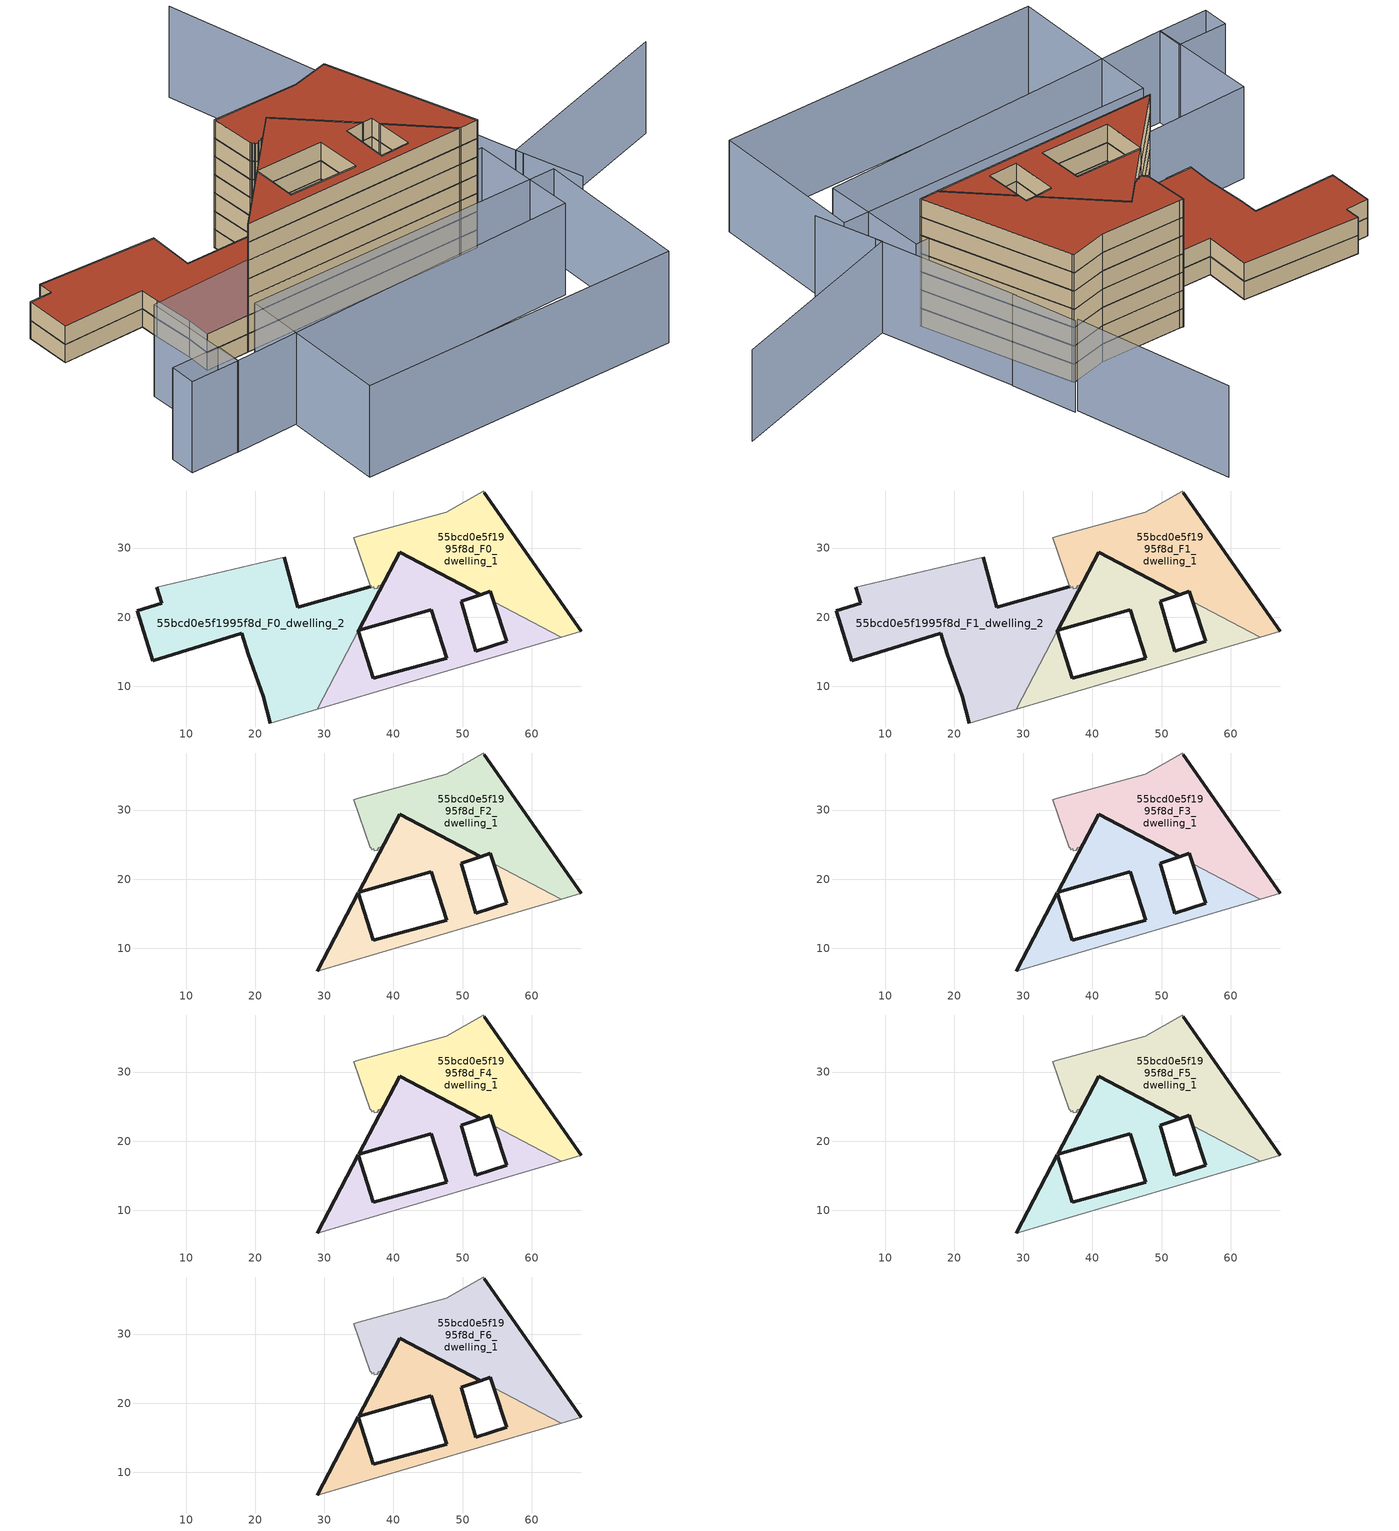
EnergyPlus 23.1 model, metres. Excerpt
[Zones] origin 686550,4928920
55bcd0e5f1995f8d_F0_dwelling_0
 floor ground (EU_floor_Construction): 64.3,17.1 54.51,22.25 56.38,16.51 51.91,15.06 49.81,22.3 52.62,23.25 40.94,29.41 34.96,18.09 45.49,21.05 47.73,14.04 37.06,11.13 34.92,18.01 28.95,6.69 z0
 wall outside (EU_wall_Construction): 34.92,18.01 37.06,11.13 47.73,14.04 45.49,21.05 34.96,18.09 40.94,29.41 52.62,23.25 49.81,22.3 51.91,15.06 56.38,16.51 54.51,22.25 z0:3
 wall adiabatic (EU_wall_Construction): 64.3,17.1 28.95,6.69 z0:3
 wall to 55bcd0e5f1995f8d_F0_dwelling_1 (EU_wall_Construction): 54.51,22.25 64.3,17.1 z0:3
 wall to 55bcd0e5f1995f8d_F0_dwelling_2 (EU_wall_Construction): 28.95,6.69 34.92,18.01 z0:3
55bcd0e5f1995f8d_F0_dwelling_1
 floor ground (EU_floor_Construction): 67.15,17.94 53.16,38.01 52.98,38.26 47.61,35.21 34.92,31.68 34.22,31.49 36.62,24.53 36.76,24.57 36.86,24.29 37.15,24.37 37.24,24.09 37.69,24.21 37.88,24.58 38.28,24.69 38.47,25.05 38.67,25.11 40.94,29.41 52.62,23.25 54.03,23.73 54.51,22.25 64.3,17.1 z0
 wall outside (EU_wall_Construction): 54.51,22.25 54.03,23.73 52.62,23.25 40.94,29.41 / 53.16,38.01 67.15,17.94 z0:3
 wall adiabatic (EU_wall_Construction): 40.94,29.41 38.67,25.11 / 38.47,25.05 38.28,24.69 37.88,24.58 / 36.62,24.53 34.22,31.49 34.92,31.68 47.61,35.21 52.98,38.26 53.16,38.01 / 67.15,17.94 64.3,17.1 z0:3
 wall to 55bcd0e5f1995f8d_F0_dwelling_2 (EU_wall_Construction): 38.67,25.11 38.47,25.05 / 37.88,24.58 37.69,24.21 37.24,24.09 37.15,24.37 36.86,24.29 36.76,24.57 36.62,24.53 z0:3
55bcd0e5f1995f8d_F0_dwelling_2
 floor ground (EU_floor_Construction): 28.95,6.69 34.92,18.01 34.91,18.07 34.96,18.09 38.67,25.11 38.47,25.05 38.28,24.69 37.88,24.58 37.69,24.21 37.24,24.09 37.15,24.37 36.86,24.29 36.76,24.57 36.62,24.53 36.67,24.39 26.18,21.42 24.19,28.7 5.77,24.36 6.49,22.01 2.94,20.91 5.15,13.7 18.04,17.66 18.96,14.62 21.14,8.58 22.15,4.68 z0
 wall outside (EU_wall_Construction): 38.67,25.11 34.96,18.09 34.91,18.07 34.92,18.01 / 22.15,4.68 21.14,8.58 18.96,14.62 18.04,17.66 5.15,13.7 2.94,20.91 6.49,22.01 5.77,24.36 / 24.19,28.7 26.18,21.42 36.67,24.39 z0:3
 wall adiabatic (EU_wall_Construction): 37.88,24.58 38.28,24.69 38.47,25.05 / 28.95,6.69 22.15,4.68 / 5.77,24.36 24.19,28.7 / 36.67,24.39 36.62,24.53 z0:3
55bcd0e5f1995f8d_F1_dwelling_0
 floor to 55bcd0e5f1995f8d_F0_dwelling_0 (EU_floor_Construction): 64.3,17.1 54.51,22.25 56.38,16.51 51.91,15.06 49.81,22.3 52.62,23.25 40.94,29.41 34.96,18.09 45.49,21.05 47.73,14.04 37.06,11.13 34.92,18.01 28.95,6.69 z3
 wall outside (EU_wall_Construction): 34.92,18.01 37.06,11.13 47.73,14.04 45.49,21.05 34.96,18.09 40.94,29.41 52.62,23.25 49.81,22.3 51.91,15.06 56.38,16.51 54.51,22.25 z3:6
 wall adiabatic (EU_wall_Construction): 64.3,17.1 28.95,6.69 z3:6
 wall to 55bcd0e5f1995f8d_F1_dwelling_1 (EU_wall_Construction): 54.51,22.25 64.3,17.1 z3:6
 wall to 55bcd0e5f1995f8d_F1_dwelling_2 (EU_wall_Construction): 28.95,6.69 34.92,18.01 z3:6
55bcd0e5f1995f8d_F1_dwelling_1
 floor to 55bcd0e5f1995f8d_F0_dwelling_1 (EU_floor_Construction): 67.15,17.94 53.16,38.01 52.98,38.26 47.61,35.21 34.92,31.68 34.22,31.49 36.62,24.53 36.76,24.57 36.86,24.29 37.15,24.37 37.24,24.09 37.69,24.21 37.88,24.58 38.28,24.69 38.47,25.05 38.67,25.11 40.94,29.41 52.62,23.25 54.03,23.73 54.51,22.25 64.3,17.1 z3
 wall outside (EU_wall_Construction): 54.51,22.25 54.03,23.73 52.62,23.25 40.94,29.41 / 53.16,38.01 67.15,17.94 z3:6
 wall adiabatic (EU_wall_Construction): 40.94,29.41 38.67,25.11 / 38.47,25.05 38.28,24.69 37.88,24.58 / 36.62,24.53 34.22,31.49 34.92,31.68 47.61,35.21 52.98,38.26 53.16,38.01 / 67.15,17.94 64.3,17.1 z3:6
 wall to 55bcd0e5f1995f8d_F1_dwelling_2 (EU_wall_Construction): 38.67,25.11 38.47,25.05 / 37.88,24.58 37.69,24.21 37.24,24.09 37.15,24.37 36.86,24.29 36.76,24.57 36.62,24.53 z3:6
55bcd0e5f1995f8d_F1_dwelling_2
 floor to 55bcd0e5f1995f8d_F0_dwelling_2 (EU_floor_Construction): 28.95,6.69 34.92,18.01 34.9,18.07 34.96,18.09 38.67,25.11 38.47,25.05 38.28,24.69 37.88,24.58 37.69,24.21 37.24,24.09 37.15,24.37 36.86,24.29 36.76,24.57 36.62,24.53 36.67,24.39 26.17,21.42 24.19,28.7 5.76,24.36 6.49,22.01 2.94,20.91 5.15,13.7 18.03,17.66 18.96,14.62 21.13,8.58 22.15,4.68 z3
 wall outside (EU_wall_Construction): 38.67,25.11 34.96,18.09 34.91,18.07 34.92,18.01 / 22.15,4.68 21.14,8.58 18.96,14.62 18.04,17.66 5.15,13.7 2.94,20.91 6.49,22.01 5.77,24.36 / 24.19,28.7 26.18,21.42 36.67,24.39 z3:6
 wall adiabatic (EU_wall_Construction): 37.88,24.58 38.28,24.69 38.47,25.05 / 28.95,6.69 22.15,4.68 / 5.77,24.36 24.19,28.7 / 36.67,24.39 36.62,24.53 z3:6
 roof outside (EU_roof_Construction): 38.67,25.11 34.96,18.09 34.91,18.07 34.92,18.01 28.95,6.69 22.15,4.68 21.14,8.58 18.96,14.62 18.04,17.66 5.15,13.7 2.94,20.91 6.49,22.01 5.77,24.36 24.19,28.7 26.18,21.42 36.67,24.39 36.62,24.53 36.76,24.57 36.86,24.29 37.15,24.37 37.24,24.09 37.69,24.21 37.88,24.58 38.28,24.69 38.47,25.05 z6
55bcd0e5f1995f8d_F2_dwelling_0
 floor to 55bcd0e5f1995f8d_F1_dwelling_0 (EU_floor_Construction): 64.3,17.1 54.51,22.25 56.38,16.51 51.91,15.06 49.81,22.3 52.62,23.25 40.94,29.41 34.96,18.09 45.49,21.05 47.73,14.04 37.06,11.13 34.92,18.01 28.95,6.69 z6
 wall outside (EU_wall_Construction): 28.95,6.69 34.92,18.01 37.06,11.13 47.73,14.04 45.49,21.05 34.96,18.09 40.94,29.41 52.62,23.25 49.81,22.3 51.91,15.06 56.38,16.51 54.51,22.25 z6:9
 wall adiabatic (EU_wall_Construction): 64.3,17.1 28.95,6.69 z6:9
 wall to 55bcd0e5f1995f8d_F2_dwelling_1 (EU_wall_Construction): 54.51,22.25 64.3,17.1 z6:9
55bcd0e5f1995f8d_F2_dwelling_1
 floor to 55bcd0e5f1995f8d_F1_dwelling_1 (EU_floor_Construction): 67.15,17.94 53.16,38.01 52.98,38.26 47.61,35.21 34.92,31.68 34.22,31.49 36.62,24.53 36.76,24.57 36.86,24.29 37.15,24.37 37.24,24.09 37.69,24.21 37.88,24.58 38.28,24.69 38.47,25.05 38.67,25.11 40.94,29.41 52.62,23.25 54.03,23.73 54.51,22.25 64.3,17.1 z6
 wall outside (EU_wall_Construction): 54.51,22.25 54.03,23.73 52.62,23.25 40.94,29.41 / 53.16,38.01 67.15,17.94 z6:9
 wall adiabatic (EU_wall_Construction): 40.94,29.41 38.67,25.11 38.47,25.05 38.28,24.69 37.88,24.58 37.69,24.21 37.24,24.09 37.15,24.37 36.86,24.29 36.76,24.57 36.62,24.53 34.22,31.49 34.92,31.68 47.61,35.21 52.98,38.26 53.16,38.01 / 67.15,17.94 64.3,17.1 z6:9
55bcd0e5f1995f8d_F3_dwelling_0
 floor to 55bcd0e5f1995f8d_F2_dwelling_0 (EU_floor_Construction): 64.3,17.1 54.51,22.25 56.38,16.51 51.91,15.06 49.81,22.3 52.62,23.25 40.94,29.41 34.96,18.09 45.49,21.05 47.73,14.04 37.06,11.13 34.92,18.01 28.95,6.69 z9
 wall outside (EU_wall_Construction): 28.95,6.69 34.92,18.01 37.06,11.13 47.73,14.04 45.49,21.05 34.96,18.09 40.94,29.41 52.62,23.25 49.81,22.3 51.91,15.06 56.38,16.51 54.51,22.25 z9:12
 wall adiabatic (EU_wall_Construction): 64.3,17.1 28.95,6.69 z9:12
 wall to 55bcd0e5f1995f8d_F3_dwelling_1 (EU_wall_Construction): 54.51,22.25 64.3,17.1 z9:12
55bcd0e5f1995f8d_F3_dwelling_1
 floor to 55bcd0e5f1995f8d_F2_dwelling_1 (EU_floor_Construction): 67.15,17.94 53.16,38.01 52.98,38.26 47.61,35.21 34.92,31.68 34.22,31.49 36.62,24.53 36.76,24.57 36.86,24.29 37.15,24.37 37.24,24.09 37.69,24.21 37.88,24.58 38.28,24.69 38.47,25.05 38.67,25.11 40.94,29.41 52.62,23.25 54.03,23.73 54.51,22.25 64.3,17.1 z9
 wall outside (EU_wall_Construction): 54.51,22.25 54.03,23.73 52.62,23.25 40.94,29.41 / 53.16,38.01 67.15,17.94 z9:12
 wall adiabatic (EU_wall_Construction): 40.94,29.41 38.67,25.11 38.47,25.05 38.28,24.69 37.88,24.58 37.69,24.21 37.24,24.09 37.15,24.37 36.86,24.29 36.76,24.57 36.62,24.53 34.22,31.49 34.92,31.68 47.61,35.21 52.98,38.26 53.16,38.01 / 67.15,17.94 64.3,17.1 z9:12
55bcd0e5f1995f8d_F4_dwelling_0
 floor to 55bcd0e5f1995f8d_F3_dwelling_0 (EU_floor_Construction): 64.3,17.1 54.51,22.25 56.38,16.51 51.91,15.06 49.81,22.3 52.62,23.25 40.94,29.41 34.96,18.09 45.49,21.05 47.73,14.04 37.06,11.13 34.92,18.01 28.95,6.69 z12
 wall outside (EU_wall_Construction): 28.95,6.69 34.92,18.01 37.06,11.13 47.73,14.04 45.49,21.05 34.96,18.09 40.94,29.41 52.62,23.25 49.81,22.3 51.91,15.06 56.38,16.51 54.51,22.25 z12:15
 wall adiabatic (EU_wall_Construction): 64.3,17.1 28.95,6.69 z12:15
 wall to 55bcd0e5f1995f8d_F4_dwelling_1 (EU_wall_Construction): 54.51,22.25 64.3,17.1 z12:15
55bcd0e5f1995f8d_F4_dwelling_1
 floor to 55bcd0e5f1995f8d_F3_dwelling_1 (EU_floor_Construction): 67.15,17.94 53.16,38.01 52.98,38.26 47.61,35.21 34.92,31.68 34.22,31.49 36.62,24.53 36.76,24.57 36.86,24.29 37.15,24.37 37.24,24.09 37.69,24.21 37.88,24.58 38.28,24.69 38.47,25.05 38.67,25.11 40.94,29.41 52.62,23.25 54.03,23.73 54.51,22.25 64.3,17.1 z12
 wall outside (EU_wall_Construction): 54.51,22.25 54.03,23.73 52.62,23.25 40.94,29.41 / 53.16,38.01 67.15,17.94 z12:15
 wall adiabatic (EU_wall_Construction): 40.94,29.41 38.67,25.11 38.47,25.05 38.28,24.69 37.88,24.58 37.69,24.21 37.24,24.09 37.15,24.37 36.86,24.29 36.76,24.57 36.62,24.53 34.22,31.49 34.92,31.68 47.61,35.21 52.98,38.26 53.16,38.01 / 67.15,17.94 64.3,17.1 z12:15
55bcd0e5f1995f8d_F5_dwelling_0
 floor to 55bcd0e5f1995f8d_F4_dwelling_0 (EU_floor_Construction): 64.3,17.1 54.51,22.25 56.38,16.51 51.91,15.06 49.81,22.3 52.62,23.25 40.94,29.41 34.96,18.09 45.49,21.05 47.73,14.04 37.06,11.13 34.92,18.01 28.95,6.69 z15
 wall outside (EU_wall_Construction): 28.95,6.69 34.92,18.01 37.06,11.13 47.73,14.04 45.49,21.05 34.96,18.09 40.94,29.41 52.62,23.25 49.81,22.3 51.91,15.06 56.38,16.51 54.51,22.25 z15:18
 wall adiabatic (EU_wall_Construction): 64.3,17.1 28.95,6.69 z15:18
 wall to 55bcd0e5f1995f8d_F5_dwelling_1 (EU_wall_Construction): 54.51,22.25 64.3,17.1 z15:18
55bcd0e5f1995f8d_F5_dwelling_1
 floor to 55bcd0e5f1995f8d_F4_dwelling_1 (EU_floor_Construction): 67.15,17.94 53.16,38.01 52.98,38.26 47.61,35.21 34.92,31.68 34.22,31.49 36.62,24.53 36.76,24.57 36.86,24.29 37.15,24.37 37.24,24.09 37.69,24.21 37.88,24.58 38.28,24.69 38.47,25.05 38.67,25.11 40.94,29.41 52.62,23.25 54.03,23.73 54.51,22.25 64.3,17.1 z15
 wall outside (EU_wall_Construction): 54.51,22.25 54.03,23.73 52.62,23.25 40.94,29.41 / 53.16,38.01 67.15,17.94 z15:18
 wall adiabatic (EU_wall_Construction): 40.94,29.41 38.67,25.11 38.47,25.05 38.28,24.69 37.88,24.58 37.69,24.21 37.24,24.09 37.15,24.37 36.86,24.29 36.76,24.57 36.62,24.53 34.22,31.49 34.92,31.68 47.61,35.21 52.98,38.26 53.16,38.01 / 67.15,17.94 64.3,17.1 z15:18
55bcd0e5f1995f8d_F6_dwelling_0
 floor to 55bcd0e5f1995f8d_F5_dwelling_0 (EU_floor_Construction): 64.3,17.1 54.51,22.25 56.38,16.51 51.91,15.06 49.81,22.3 52.62,23.25 40.94,29.41 34.96,18.09 45.49,21.05 47.73,14.04 37.06,11.13 34.92,18.01 28.95,6.69 z18
 wall outside (EU_wall_Construction): 28.95,6.69 34.92,18.01 37.06,11.13 47.73,14.04 45.49,21.05 34.96,18.09 40.94,29.41 52.62,23.25 49.81,22.3 51.91,15.06 56.38,16.51 54.51,22.25 z18:21
 wall adiabatic (EU_wall_Construction): 64.3,17.1 28.95,6.69 z18:21
 wall to 55bcd0e5f1995f8d_F6_dwelling_1 (EU_wall_Construction): 54.51,22.25 64.3,17.1 z18:21
 roof outside (EU_roof_Construction): 54.51,22.25 64.3,17.1 28.95,6.69 34.92,18.01 37.06,11.13 47.73,14.04 45.49,21.05 34.96,18.09 40.94,29.41 52.62,23.25 49.81,22.3 51.91,15.06 56.38,16.51 z21
55bcd0e5f1995f8d_F6_dwelling_1
 floor to 55bcd0e5f1995f8d_F5_dwelling_1 (EU_floor_Construction): 67.15,17.94 53.16,38.01 52.98,38.26 47.61,35.21 34.92,31.68 34.22,31.49 36.62,24.53 36.76,24.57 36.86,24.29 37.15,24.37 37.24,24.09 37.69,24.21 37.88,24.58 38.28,24.69 38.47,25.05 38.67,25.11 40.94,29.41 52.62,23.25 54.03,23.73 54.51,22.25 64.3,17.1 z18
 wall outside (EU_wall_Construction): 54.51,22.25 54.03,23.73 52.62,23.25 40.94,29.41 / 53.16,38.01 67.15,17.94 z18:21
 wall adiabatic (EU_wall_Construction): 40.94,29.41 38.67,25.11 38.47,25.05 38.28,24.69 37.88,24.58 37.69,24.21 37.24,24.09 37.15,24.37 36.86,24.29 36.76,24.57 36.62,24.53 34.22,31.49 34.92,31.68 47.61,35.21 52.98,38.26 53.16,38.01 / 67.15,17.94 64.3,17.1 z18:21
 roof outside (EU_roof_Construction): 53.16,38.01 67.15,17.94 64.3,17.1 54.51,22.25 54.03,23.73 52.62,23.25 40.94,29.41 38.67,25.11 38.47,25.05 38.28,24.69 37.88,24.58 37.69,24.21 37.24,24.09 37.15,24.37 36.86,24.29 36.76,24.57 36.62,24.53 34.22,31.49 34.92,31.68 47.61,35.21 52.98,38.26 z21
shading: 78.53,8.22 72.49,17.37 / 72.49,17.37 98.55,34.6 / 73.15,16.36 60.64,36.17 / 60.93,35.78 55.52,44.84 / 55.06,44.57 42.16,67 / 18.73,-14.81 11.06,-17.09 / 11.06,-17.09 9.85,-13 / 9.85,-13 17.51,-10.72 / 17.51,-10.72 18.73,-14.81 / 32.93,-27.09 25.98,-3 / 25.98,-3 75.55,11.3 / 75.55,11.3 82.5,-12.8 / 82.5,-12.8 32.93,-27.09 / 73.89,3.07 18.66,-14.83 / 18.66,-14.83 13.27,1.8 / 13.27,1.8 68.5,19.71 / 68.5,19.71 73.89,3.07 z0:15
[Building]
EU S2 Campaign: North Axis=0; Terrain=City; Solar Distribution=FullExterior
[Site:Location]
Bologna: Latitude=44.5; Longitude=11.25; Time Zone=1; Elevation=37
[SizingPeriod:WeatherFileDays]
AnnualSizingPeriod: Begin Month=1; Begin Day of Month=1; End Month=12; End Day of Month=31; Day of Week for Start Day=Monday; Use Weather File Daylight Saving Period=No; Use Weather File Rain and Snow Indicators=No
[MATERIAL]
EU_InternalMass_Material: Roughness=MediumRough; Thickness=0.1; Conductivity=1; Density=1800; Specific Heat=900; Thermal Absorptance=0.9; Solar Absorptance=0.7; Visible Absorptance=0.7
[MATERIAL:NOMASS] Roughness=MediumRough; Thermal Absorptance=0.9; Solar Absorptance=0.7; Visible Absorptance=0.7
Name | Thermal Resistance
EU_wall_NoMass | 0.905828
EU_roof_NoMass | 0.37593
EU_floor_NoMass | 0.67114
[CONSTRUCTION]
EU_wall_Construction: EU_wall_NoMass
EU_roof_Construction: EU_roof_NoMass
EU_floor_Construction: EU_floor_NoMass
EU_InternalMass_Construction: EU_InternalMass_Material
[ZONE] Type=1; Multiplier=1; Ceiling Height=autocalculate; Floor Area=autocalculate; Part of Total Floor Area=Yes
Name | Volume
55bcd0e5f1995f8d_F0_dwelling_0; 55bcd0e5f1995f8d_F1_dwelling_0; 55bcd0e5f1995f8d_F2_dwelling_0; 55bcd0e5f1995f8d_F3_dwelling_0; 55bcd0e5f1995f8d_F4_dwelling_0; 55bcd0e5f1995f8d_F5_dwelling_0; 55bcd0e5f1995f8d_F6_dwelling_0 | 675.452
55bcd0e5f1995f8d_F0_dwelling_1; 55bcd0e5f1995f8d_F1_dwelling_1; 55bcd0e5f1995f8d_F2_dwelling_1; 55bcd0e5f1995f8d_F3_dwelling_1; 55bcd0e5f1995f8d_F4_dwelling_1; 55bcd0e5f1995f8d_F5_dwelling_1; 55bcd0e5f1995f8d_F6_dwelling_1 | 805.354
55bcd0e5f1995f8d_F0_dwelling_2 | 1220.93
55bcd0e5f1995f8d_F1_dwelling_2 | 1220.94
[INTERNALMASS] Construction=EU_InternalMass_Construction
Name | Zone or ZoneList | Surface Area
55bcd0e5f1995f8d_F0_dwelling_0_EU_InternalMass | 55bcd0e5f1995f8d_F0_dwelling_0 | 225.151
55bcd0e5f1995f8d_F0_dwelling_1_EU_InternalMass | 55bcd0e5f1995f8d_F0_dwelling_1 | 268.449
55bcd0e5f1995f8d_F0_dwelling_2_EU_InternalMass | 55bcd0e5f1995f8d_F0_dwelling_2 | 406.979
55bcd0e5f1995f8d_F1_dwelling_0_EU_InternalMass | 55bcd0e5f1995f8d_F1_dwelling_0 | 225.151
55bcd0e5f1995f8d_F1_dwelling_1_EU_InternalMass | 55bcd0e5f1995f8d_F1_dwelling_1 | 268.449
55bcd0e5f1995f8d_F1_dwelling_2_EU_InternalMass | 55bcd0e5f1995f8d_F1_dwelling_2 | 406.979
55bcd0e5f1995f8d_F2_dwelling_0_EU_InternalMass | 55bcd0e5f1995f8d_F2_dwelling_0 | 436.086
55bcd0e5f1995f8d_F2_dwelling_1_EU_InternalMass | 55bcd0e5f1995f8d_F2_dwelling_1 | 464.473
55bcd0e5f1995f8d_F3_dwelling_0_EU_InternalMass | 55bcd0e5f1995f8d_F3_dwelling_0 | 436.086
55bcd0e5f1995f8d_F3_dwelling_1_EU_InternalMass | 55bcd0e5f1995f8d_F3_dwelling_1 | 464.473
55bcd0e5f1995f8d_F4_dwelling_0_EU_InternalMass | 55bcd0e5f1995f8d_F4_dwelling_0 | 436.086
55bcd0e5f1995f8d_F4_dwelling_1_EU_InternalMass | 55bcd0e5f1995f8d_F4_dwelling_1 | 464.473
55bcd0e5f1995f8d_F5_dwelling_0_EU_InternalMass | 55bcd0e5f1995f8d_F5_dwelling_0 | 436.086
55bcd0e5f1995f8d_F5_dwelling_1_EU_InternalMass | 55bcd0e5f1995f8d_F5_dwelling_1 | 464.473
55bcd0e5f1995f8d_F6_dwelling_0_EU_InternalMass | 55bcd0e5f1995f8d_F6_dwelling_0 | 436.086
55bcd0e5f1995f8d_F6_dwelling_1_EU_InternalMass | 55bcd0e5f1995f8d_F6_dwelling_1 | 464.473
[OTHEREQUIPMENT] Fuel Type=Electricity; Design Level Calculation Method=Watts/Area; Power per Zone Floor Area=1; Fraction Latent=0; Fraction Radiant=0; Fraction Lost=0; Carbon Dioxide Generation Rate=0; EndUse Subcategory=EU_Step8_InternalGains
Name | Zone or ZoneList or Space or SpaceList | Schedule
EU_Step8_InternalGain_55bcd0e5f1995f8d_F0_dwelling_0_f000 | 55bcd0e5f1995f8d_F0_dwelling_0 | EU_Step8_GainSchedule_55bcd0e5f1995f8d_F0_dwelling_0_f000
EU_Step8_InternalGain_55bcd0e5f1995f8d_F0_dwelling_1_f000 | 55bcd0e5f1995f8d_F0_dwelling_1 | EU_Step8_GainSchedule_55bcd0e5f1995f8d_F0_dwelling_1_f000
EU_Step8_InternalGain_55bcd0e5f1995f8d_F0_dwelling_2_f000 | 55bcd0e5f1995f8d_F0_dwelling_2 | EU_Step8_GainSchedule_55bcd0e5f1995f8d_F0_dwelling_2_f000
EU_Step8_InternalGain_55bcd0e5f1995f8d_F1_dwelling_0_f000 | 55bcd0e5f1995f8d_F1_dwelling_0 | EU_Step8_GainSchedule_55bcd0e5f1995f8d_F1_dwelling_0_f000
EU_Step8_InternalGain_55bcd0e5f1995f8d_F1_dwelling_1_f000 | 55bcd0e5f1995f8d_F1_dwelling_1 | EU_Step8_GainSchedule_55bcd0e5f1995f8d_F1_dwelling_1_f000
EU_Step8_InternalGain_55bcd0e5f1995f8d_F1_dwelling_2_f000 | 55bcd0e5f1995f8d_F1_dwelling_2 | EU_Step8_GainSchedule_55bcd0e5f1995f8d_F1_dwelling_2_f000
EU_Step8_InternalGain_55bcd0e5f1995f8d_F2_dwelling_0_f000 | 55bcd0e5f1995f8d_F2_dwelling_0 | EU_Step8_GainSchedule_55bcd0e5f1995f8d_F2_dwelling_0_f000
EU_Step8_InternalGain_55bcd0e5f1995f8d_F2_dwelling_1_f000 | 55bcd0e5f1995f8d_F2_dwelling_1 | EU_Step8_GainSchedule_55bcd0e5f1995f8d_F2_dwelling_1_f000
EU_Step8_InternalGain_55bcd0e5f1995f8d_F3_dwelling_0_f000 | 55bcd0e5f1995f8d_F3_dwelling_0 | EU_Step8_GainSchedule_55bcd0e5f1995f8d_F3_dwelling_0_f000
EU_Step8_InternalGain_55bcd0e5f1995f8d_F3_dwelling_1_f000 | 55bcd0e5f1995f8d_F3_dwelling_1 | EU_Step8_GainSchedule_55bcd0e5f1995f8d_F3_dwelling_1_f000
EU_Step8_InternalGain_55bcd0e5f1995f8d_F4_dwelling_0_f000 | 55bcd0e5f1995f8d_F4_dwelling_0 | EU_Step8_GainSchedule_55bcd0e5f1995f8d_F4_dwelling_0_f000
EU_Step8_InternalGain_55bcd0e5f1995f8d_F4_dwelling_1_f000 | 55bcd0e5f1995f8d_F4_dwelling_1 | EU_Step8_GainSchedule_55bcd0e5f1995f8d_F4_dwelling_1_f000
EU_Step8_InternalGain_55bcd0e5f1995f8d_F5_dwelling_0_f000 | 55bcd0e5f1995f8d_F5_dwelling_0 | EU_Step8_GainSchedule_55bcd0e5f1995f8d_F5_dwelling_0_f000
EU_Step8_InternalGain_55bcd0e5f1995f8d_F5_dwelling_1_f000 | 55bcd0e5f1995f8d_F5_dwelling_1 | EU_Step8_GainSchedule_55bcd0e5f1995f8d_F5_dwelling_1_f000
EU_Step8_InternalGain_55bcd0e5f1995f8d_F6_dwelling_0_f000 | 55bcd0e5f1995f8d_F6_dwelling_0 | EU_Step8_GainSchedule_55bcd0e5f1995f8d_F6_dwelling_0_f000
EU_Step8_InternalGain_55bcd0e5f1995f8d_F6_dwelling_1_f000 | 55bcd0e5f1995f8d_F6_dwelling_1 | EU_Step8_GainSchedule_55bcd0e5f1995f8d_F6_dwelling_1_f000
[ZONEVENTILATION:DESIGNFLOWRATE] Schedule=EU_AlwaysOn; Design Flow Rate Calculation Method=AirChanges/Hour; Air Changes per Hour=0.73129; Ventilation Type=Natural; Fan Pressure Rise=0; Fan Total Efficiency=1; Constant Term Coefficient=1; Temperature Term Coefficient=0; Velocity Term Coefficient=0; Velocity Squared Term Coefficient=0; Minimum Indoor Temperature=-100; Maximum Indoor Temperature=100; Delta Temperature=-100; Minimum Outdoor Temperature=-100; Maximum Outdoor Temperature=100; Maximum Wind Speed=40
Name | Zone or ZoneList or Space or SpaceList
EU_ConstantAir_55bcd0e5f1995f8d_F0_dwelling_0 | 55bcd0e5f1995f8d_F0_dwelling_0
EU_ConstantAir_55bcd0e5f1995f8d_F0_dwelling_1 | 55bcd0e5f1995f8d_F0_dwelling_1
EU_ConstantAir_55bcd0e5f1995f8d_F0_dwelling_2 | 55bcd0e5f1995f8d_F0_dwelling_2
EU_ConstantAir_55bcd0e5f1995f8d_F1_dwelling_0 | 55bcd0e5f1995f8d_F1_dwelling_0
EU_ConstantAir_55bcd0e5f1995f8d_F1_dwelling_1 | 55bcd0e5f1995f8d_F1_dwelling_1
EU_ConstantAir_55bcd0e5f1995f8d_F1_dwelling_2 | 55bcd0e5f1995f8d_F1_dwelling_2
EU_ConstantAir_55bcd0e5f1995f8d_F2_dwelling_0 | 55bcd0e5f1995f8d_F2_dwelling_0
EU_ConstantAir_55bcd0e5f1995f8d_F2_dwelling_1 | 55bcd0e5f1995f8d_F2_dwelling_1
EU_ConstantAir_55bcd0e5f1995f8d_F3_dwelling_0 | 55bcd0e5f1995f8d_F3_dwelling_0
EU_ConstantAir_55bcd0e5f1995f8d_F3_dwelling_1 | 55bcd0e5f1995f8d_F3_dwelling_1
EU_ConstantAir_55bcd0e5f1995f8d_F4_dwelling_0 | 55bcd0e5f1995f8d_F4_dwelling_0
EU_ConstantAir_55bcd0e5f1995f8d_F4_dwelling_1 | 55bcd0e5f1995f8d_F4_dwelling_1
EU_ConstantAir_55bcd0e5f1995f8d_F5_dwelling_0 | 55bcd0e5f1995f8d_F5_dwelling_0
EU_ConstantAir_55bcd0e5f1995f8d_F5_dwelling_1 | 55bcd0e5f1995f8d_F5_dwelling_1
EU_ConstantAir_55bcd0e5f1995f8d_F6_dwelling_0 | 55bcd0e5f1995f8d_F6_dwelling_0
EU_ConstantAir_55bcd0e5f1995f8d_F6_dwelling_1 | 55bcd0e5f1995f8d_F6_dwelling_1
[SIZING:ZONE] Zone Cooling Design Supply Air Temperature Input Method=SupplyAirTemperature; Zone Cooling Design Supply Air Temperature=13; Zone Heating Design Supply Air Temperature Input Method=SupplyAirTemperature; Zone Heating Design Supply Air Temperature=50; Zone Cooling Design Supply Air Humidity Ratio=0.008; Zone Heating Design Supply Air Humidity Ratio=0.008; Cooling Design Air Flow Method=DesignDay; Cooling Design Air Flow Rate=0; Cooling Minimum Air Flow per Zone Floor Area=0.000762; Cooling Minimum Air Flow=0; Cooling Minimum Air Flow Fraction=0.2; Heating Design Air Flow Method=DesignDay; Heating Design Air Flow Rate=0; Heating Maximum Air Flow per Zone Floor Area=0.002032; Heating Maximum Air Flow=0.141576; Heating Maximum Air Flow Fraction=0.3; Account for Dedicated Outdoor Air System=No; Dedicated Outdoor Air System Control Strategy=NeutralSupplyAir; Dedicated Outdoor Air Low Setpoint Temperature for Design=autosize; Dedicated Outdoor Air High Setpoint Temperature for Design=autosize; Zone Load Sizing Method=Sensible Load Only No Latent Load; Zone Latent Cooling Design Supply Air Humidity Ratio Input Method=HumidityRatioDifference; Zone Cooling Design Supply Air Humidity Ratio Difference=0.005; Zone Latent Heating Design Supply Air Humidity Ratio Input Method=HumidityRatioDifference; Zone Humidification Design Supply Air Humidity Ratio Difference=0.005
55bcd0e5f1995f8d_F0_dwelling_0; 55bcd0e5f1995f8d_F0_dwelling_1; 55bcd0e5f1995f8d_F0_dwelling_2; 55bcd0e5f1995f8d_F1_dwelling_0; 55bcd0e5f1995f8d_F1_dwelling_1; 55bcd0e5f1995f8d_F1_dwelling_2; 55bcd0e5f1995f8d_F2_dwelling_0; 55bcd0e5f1995f8d_F2_dwelling_1; 55bcd0e5f1995f8d_F3_dwelling_0; 55bcd0e5f1995f8d_F3_dwelling_1; 55bcd0e5f1995f8d_F4_dwelling_0; 55bcd0e5f1995f8d_F4_dwelling_1; 55bcd0e5f1995f8d_F5_dwelling_0; 55bcd0e5f1995f8d_F5_dwelling_1; 55bcd0e5f1995f8d_F6_dwelling_0; 55bcd0e5f1995f8d_F6_dwelling_1
[ThermostatSetpoint:DualSetpoint] Heating Setpoint Temperature Schedule=HVACTemplate-Always 20; Cooling Setpoint Temperature Schedule=HVACTemplate-Always 50
EU_HeatOnly_55bcd0e5f1995f8d_F0_dwelling_0 Dual SP Control; EU_HeatOnly_55bcd0e5f1995f8d_F0_dwelling_1 Dual SP Control; EU_HeatOnly_55bcd0e5f1995f8d_F0_dwelling_2 Dual SP Control; EU_HeatOnly_55bcd0e5f1995f8d_F1_dwelling_0 Dual SP Control; EU_HeatOnly_55bcd0e5f1995f8d_F1_dwelling_1 Dual SP Control; EU_HeatOnly_55bcd0e5f1995f8d_F1_dwelling_2 Dual SP Control; EU_HeatOnly_55bcd0e5f1995f8d_F2_dwelling_0 Dual SP Control; EU_HeatOnly_55bcd0e5f1995f8d_F2_dwelling_1 Dual SP Control; EU_HeatOnly_55bcd0e5f1995f8d_F3_dwelling_0 Dual SP Control; EU_HeatOnly_55bcd0e5f1995f8d_F3_dwelling_1 Dual SP Control; EU_HeatOnly_55bcd0e5f1995f8d_F4_dwelling_0 Dual SP Control; EU_HeatOnly_55bcd0e5f1995f8d_F4_dwelling_1 Dual SP Control; EU_HeatOnly_55bcd0e5f1995f8d_F5_dwelling_0 Dual SP Control; EU_HeatOnly_55bcd0e5f1995f8d_F5_dwelling_1 Dual SP Control; EU_HeatOnly_55bcd0e5f1995f8d_F6_dwelling_0 Dual SP Control; EU_HeatOnly_55bcd0e5f1995f8d_F6_dwelling_1 Dual SP Control
[ZoneControl:Thermostat] Control Type Schedule=HVACTemplate-Always 4
Name | Zone or ZoneList | Control
55bcd0e5f1995f8d_F0_dwelling_0 Thermostat | 55bcd0e5f1995f8d_F0_dwelling_0 | EU_HeatOnly_55bcd0e5f1995f8d_F0_dwelling_0 Dual SP Control
55bcd0e5f1995f8d_F0_dwelling_1 Thermostat | 55bcd0e5f1995f8d_F0_dwelling_1 | EU_HeatOnly_55bcd0e5f1995f8d_F0_dwelling_1 Dual SP Control
55bcd0e5f1995f8d_F0_dwelling_2 Thermostat | 55bcd0e5f1995f8d_F0_dwelling_2 | EU_HeatOnly_55bcd0e5f1995f8d_F0_dwelling_2 Dual SP Control
55bcd0e5f1995f8d_F1_dwelling_0 Thermostat | 55bcd0e5f1995f8d_F1_dwelling_0 | EU_HeatOnly_55bcd0e5f1995f8d_F1_dwelling_0 Dual SP Control
55bcd0e5f1995f8d_F1_dwelling_1 Thermostat | 55bcd0e5f1995f8d_F1_dwelling_1 | EU_HeatOnly_55bcd0e5f1995f8d_F1_dwelling_1 Dual SP Control
55bcd0e5f1995f8d_F1_dwelling_2 Thermostat | 55bcd0e5f1995f8d_F1_dwelling_2 | EU_HeatOnly_55bcd0e5f1995f8d_F1_dwelling_2 Dual SP Control
55bcd0e5f1995f8d_F2_dwelling_0 Thermostat | 55bcd0e5f1995f8d_F2_dwelling_0 | EU_HeatOnly_55bcd0e5f1995f8d_F2_dwelling_0 Dual SP Control
55bcd0e5f1995f8d_F2_dwelling_1 Thermostat | 55bcd0e5f1995f8d_F2_dwelling_1 | EU_HeatOnly_55bcd0e5f1995f8d_F2_dwelling_1 Dual SP Control
55bcd0e5f1995f8d_F3_dwelling_0 Thermostat | 55bcd0e5f1995f8d_F3_dwelling_0 | EU_HeatOnly_55bcd0e5f1995f8d_F3_dwelling_0 Dual SP Control
55bcd0e5f1995f8d_F3_dwelling_1 Thermostat | 55bcd0e5f1995f8d_F3_dwelling_1 | EU_HeatOnly_55bcd0e5f1995f8d_F3_dwelling_1 Dual SP Control
55bcd0e5f1995f8d_F4_dwelling_0 Thermostat | 55bcd0e5f1995f8d_F4_dwelling_0 | EU_HeatOnly_55bcd0e5f1995f8d_F4_dwelling_0 Dual SP Control
55bcd0e5f1995f8d_F4_dwelling_1 Thermostat | 55bcd0e5f1995f8d_F4_dwelling_1 | EU_HeatOnly_55bcd0e5f1995f8d_F4_dwelling_1 Dual SP Control
55bcd0e5f1995f8d_F5_dwelling_0 Thermostat | 55bcd0e5f1995f8d_F5_dwelling_0 | EU_HeatOnly_55bcd0e5f1995f8d_F5_dwelling_0 Dual SP Control
55bcd0e5f1995f8d_F5_dwelling_1 Thermostat | 55bcd0e5f1995f8d_F5_dwelling_1 | EU_HeatOnly_55bcd0e5f1995f8d_F5_dwelling_1 Dual SP Control
55bcd0e5f1995f8d_F6_dwelling_0 Thermostat | 55bcd0e5f1995f8d_F6_dwelling_0 | EU_HeatOnly_55bcd0e5f1995f8d_F6_dwelling_0 Dual SP Control
55bcd0e5f1995f8d_F6_dwelling_1 Thermostat | 55bcd0e5f1995f8d_F6_dwelling_1 | EU_HeatOnly_55bcd0e5f1995f8d_F6_dwelling_1 Dual SP Control
[Zone equipment]
55bcd0e5f1995f8d_F0_dwelling_0: 55bcd0e5f1995f8d_F0_dwelling_0 Ideal Loads Air System
55bcd0e5f1995f8d_F0_dwelling_1: 55bcd0e5f1995f8d_F0_dwelling_1 Ideal Loads Air System
55bcd0e5f1995f8d_F0_dwelling_2: 55bcd0e5f1995f8d_F0_dwelling_2 Ideal Loads Air System
55bcd0e5f1995f8d_F1_dwelling_0: 55bcd0e5f1995f8d_F1_dwelling_0 Ideal Loads Air System
55bcd0e5f1995f8d_F1_dwelling_1: 55bcd0e5f1995f8d_F1_dwelling_1 Ideal Loads Air System
55bcd0e5f1995f8d_F1_dwelling_2: 55bcd0e5f1995f8d_F1_dwelling_2 Ideal Loads Air System
55bcd0e5f1995f8d_F2_dwelling_0: 55bcd0e5f1995f8d_F2_dwelling_0 Ideal Loads Air System
55bcd0e5f1995f8d_F2_dwelling_1: 55bcd0e5f1995f8d_F2_dwelling_1 Ideal Loads Air System
55bcd0e5f1995f8d_F3_dwelling_0: 55bcd0e5f1995f8d_F3_dwelling_0 Ideal Loads Air System
55bcd0e5f1995f8d_F3_dwelling_1: 55bcd0e5f1995f8d_F3_dwelling_1 Ideal Loads Air System
55bcd0e5f1995f8d_F4_dwelling_0: 55bcd0e5f1995f8d_F4_dwelling_0 Ideal Loads Air System
55bcd0e5f1995f8d_F4_dwelling_1: 55bcd0e5f1995f8d_F4_dwelling_1 Ideal Loads Air System
55bcd0e5f1995f8d_F5_dwelling_0: 55bcd0e5f1995f8d_F5_dwelling_0 Ideal Loads Air System
55bcd0e5f1995f8d_F5_dwelling_1: 55bcd0e5f1995f8d_F5_dwelling_1 Ideal Loads Air System
55bcd0e5f1995f8d_F6_dwelling_0: 55bcd0e5f1995f8d_F6_dwelling_0 Ideal Loads Air System
55bcd0e5f1995f8d_F6_dwelling_1: 55bcd0e5f1995f8d_F6_dwelling_1 Ideal Loads Air System
[ZoneHVAC:IdealLoadsAirSystem] Availability Schedule=EU_AlwaysOn; Maximum Heating Supply Air Temperature [C]=50; Minimum Cooling Supply Air Temperature [C]=13; Maximum Heating Supply Air Humidity Ratio [kg-H20/kg-air]=0.0156; Minimum Cooling Supply Air Humidity Ratio [kg-H20/kg-air]=0.0077; Heating Limit=NoLimit; Cooling Limit=NoLimit; Heating Availability Schedule=EU_AlwaysOn; Cooling Availability Schedule=EU_CoolingOff; Dehumidification Control Type=ConstantSensibleHeatRatio; Cooling Sensible Heat Ratio=0.7; Humidification Control Type=None; Demand Controlled Ventilation Type=None; Outdoor Air Economizer Type=NoEconomizer; Heat Recovery Type=None; Sensible Heat Recovery Effectiveness=0.7; Latent Heat Recovery Effectiveness=0.65
55bcd0e5f1995f8d_F0_dwelling_0 Ideal Loads Air System; 55bcd0e5f1995f8d_F0_dwelling_1 Ideal Loads Air System; 55bcd0e5f1995f8d_F0_dwelling_2 Ideal Loads Air System; 55bcd0e5f1995f8d_F1_dwelling_0 Ideal Loads Air System; 55bcd0e5f1995f8d_F1_dwelling_1 Ideal Loads Air System; 55bcd0e5f1995f8d_F1_dwelling_2 Ideal Loads Air System; 55bcd0e5f1995f8d_F2_dwelling_0 Ideal Loads Air System; 55bcd0e5f1995f8d_F2_dwelling_1 Ideal Loads Air System; 55bcd0e5f1995f8d_F3_dwelling_0 Ideal Loads Air System; 55bcd0e5f1995f8d_F3_dwelling_1 Ideal Loads Air System; 55bcd0e5f1995f8d_F4_dwelling_0 Ideal Loads Air System; 55bcd0e5f1995f8d_F4_dwelling_1 Ideal Loads Air System; 55bcd0e5f1995f8d_F5_dwelling_0 Ideal Loads Air System; 55bcd0e5f1995f8d_F5_dwelling_1 Ideal Loads Air System; 55bcd0e5f1995f8d_F6_dwelling_0 Ideal Loads Air System; 55bcd0e5f1995f8d_F6_dwelling_1 Ideal Loads Air System
[SCHEDULE:CONSTANT]
Name | Hourly Value
EU_AlwaysOn | 1
EU_CoolingOff | 0
[SCHEDULE:FILE] Column Number=1; Rows to Skip at Top=0; Number of Hours of Data=8760; Column Separator=Comma; Interpolate to Timestep=No; Minutes per Item=60; Adjust Schedule for Daylight Savings=Yes
Name | File
EU_Step8_GainSchedule_55bcd0e5f1995f8d_F0_dwelling_0_f000 | ../../schedules/55bcd0e5f1995f8d/55bcd0e5f1995f8d_F0_dwelling_0_f000_gain.csv
EU_Step8_GainSchedule_55bcd0e5f1995f8d_F0_dwelling_1_f000 | ../../schedules/55bcd0e5f1995f8d/55bcd0e5f1995f8d_F0_dwelling_1_f000_gain.csv
EU_Step8_GainSchedule_55bcd0e5f1995f8d_F0_dwelling_2_f000 | ../../schedules/55bcd0e5f1995f8d/55bcd0e5f1995f8d_F0_dwelling_2_f000_gain.csv
EU_Step8_GainSchedule_55bcd0e5f1995f8d_F1_dwelling_0_f000 | ../../schedules/55bcd0e5f1995f8d/55bcd0e5f1995f8d_F1_dwelling_0_f000_gain.csv
EU_Step8_GainSchedule_55bcd0e5f1995f8d_F1_dwelling_1_f000 | ../../schedules/55bcd0e5f1995f8d/55bcd0e5f1995f8d_F1_dwelling_1_f000_gain.csv
EU_Step8_GainSchedule_55bcd0e5f1995f8d_F1_dwelling_2_f000 | ../../schedules/55bcd0e5f1995f8d/55bcd0e5f1995f8d_F1_dwelling_2_f000_gain.csv
EU_Step8_GainSchedule_55bcd0e5f1995f8d_F2_dwelling_0_f000 | ../../schedules/55bcd0e5f1995f8d/55bcd0e5f1995f8d_F2_dwelling_0_f000_gain.csv
EU_Step8_GainSchedule_55bcd0e5f1995f8d_F2_dwelling_1_f000 | ../../schedules/55bcd0e5f1995f8d/55bcd0e5f1995f8d_F2_dwelling_1_f000_gain.csv
EU_Step8_GainSchedule_55bcd0e5f1995f8d_F3_dwelling_0_f000 | ../../schedules/55bcd0e5f1995f8d/55bcd0e5f1995f8d_F3_dwelling_0_f000_gain.csv
EU_Step8_GainSchedule_55bcd0e5f1995f8d_F3_dwelling_1_f000 | ../../schedules/55bcd0e5f1995f8d/55bcd0e5f1995f8d_F3_dwelling_1_f000_gain.csv
EU_Step8_GainSchedule_55bcd0e5f1995f8d_F4_dwelling_0_f000 | ../../schedules/55bcd0e5f1995f8d/55bcd0e5f1995f8d_F4_dwelling_0_f000_gain.csv
EU_Step8_GainSchedule_55bcd0e5f1995f8d_F4_dwelling_1_f000 | ../../schedules/55bcd0e5f1995f8d/55bcd0e5f1995f8d_F4_dwelling_1_f000_gain.csv
EU_Step8_GainSchedule_55bcd0e5f1995f8d_F5_dwelling_0_f000 | ../../schedules/55bcd0e5f1995f8d/55bcd0e5f1995f8d_F5_dwelling_0_f000_gain.csv
EU_Step8_GainSchedule_55bcd0e5f1995f8d_F5_dwelling_1_f000 | ../../schedules/55bcd0e5f1995f8d/55bcd0e5f1995f8d_F5_dwelling_1_f000_gain.csv
EU_Step8_GainSchedule_55bcd0e5f1995f8d_F6_dwelling_0_f000 | ../../schedules/55bcd0e5f1995f8d/55bcd0e5f1995f8d_F6_dwelling_0_f000_gain.csv
EU_Step8_GainSchedule_55bcd0e5f1995f8d_F6_dwelling_1_f000 | ../../schedules/55bcd0e5f1995f8d/55bcd0e5f1995f8d_F6_dwelling_1_f000_gain.csv
[Schedule:Compact]
HVACTemplate-Always 20: Through: 12/31, For: AllDays, Until: 24:00, 20
HVACTemplate-Always 50: Through: 12/31, For: AllDays, Until: 24:00, 50
HVACTemplate-Always 4: Through: 12/31, For: AllDays, Until: 24:00, 4
